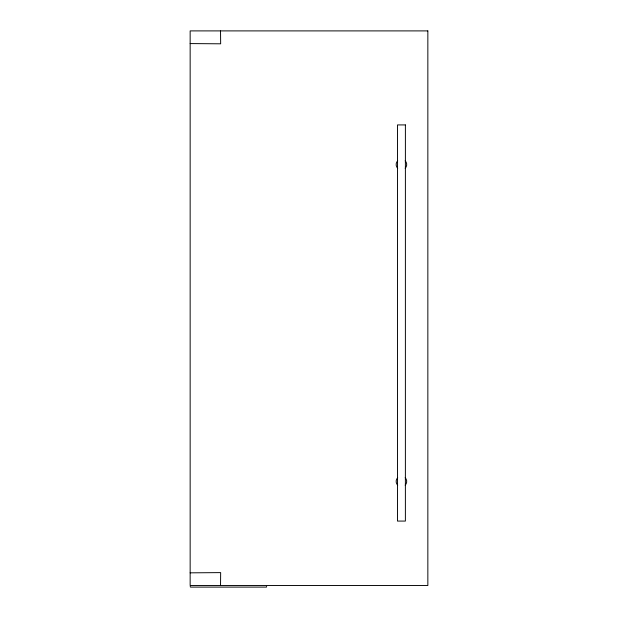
<?xml version="1.0" encoding="UTF-8"?>
<svg xmlns="http://www.w3.org/2000/svg" width="618" height="618" viewBox="0 0 618 618"><rect width="100%" height="100%" fill="white"/><g stroke="black" fill="none" stroke-linecap="round" stroke-linejoin="round"><path stroke-width="0.93" d="M190.151 572.84L220.657 572.608L220.526 585.516M190.228 586.351L190.421 587.1L266.482 587.1L266.667 586.351M220.526 30.9L220.657 43.808L190.151 43.577M405.169 477.722A5.284 5.284 0 0 1 405.169 485.192M397.698 485.192A5.284 5.284 0 0 1 397.698 477.722M405.169 160.804A5.284 5.284 0 0 1 405.169 168.274M397.698 168.274A5.284 5.284 0 0 1 397.698 160.804M427.849 30.9L190.151 30.9L190.151 585.516L427.849 585.516L427.849 30.9M405.385 124.921L397.49 124.921L397.474 521.074L405.385 521.074L405.4 124.921"/></g></svg>
